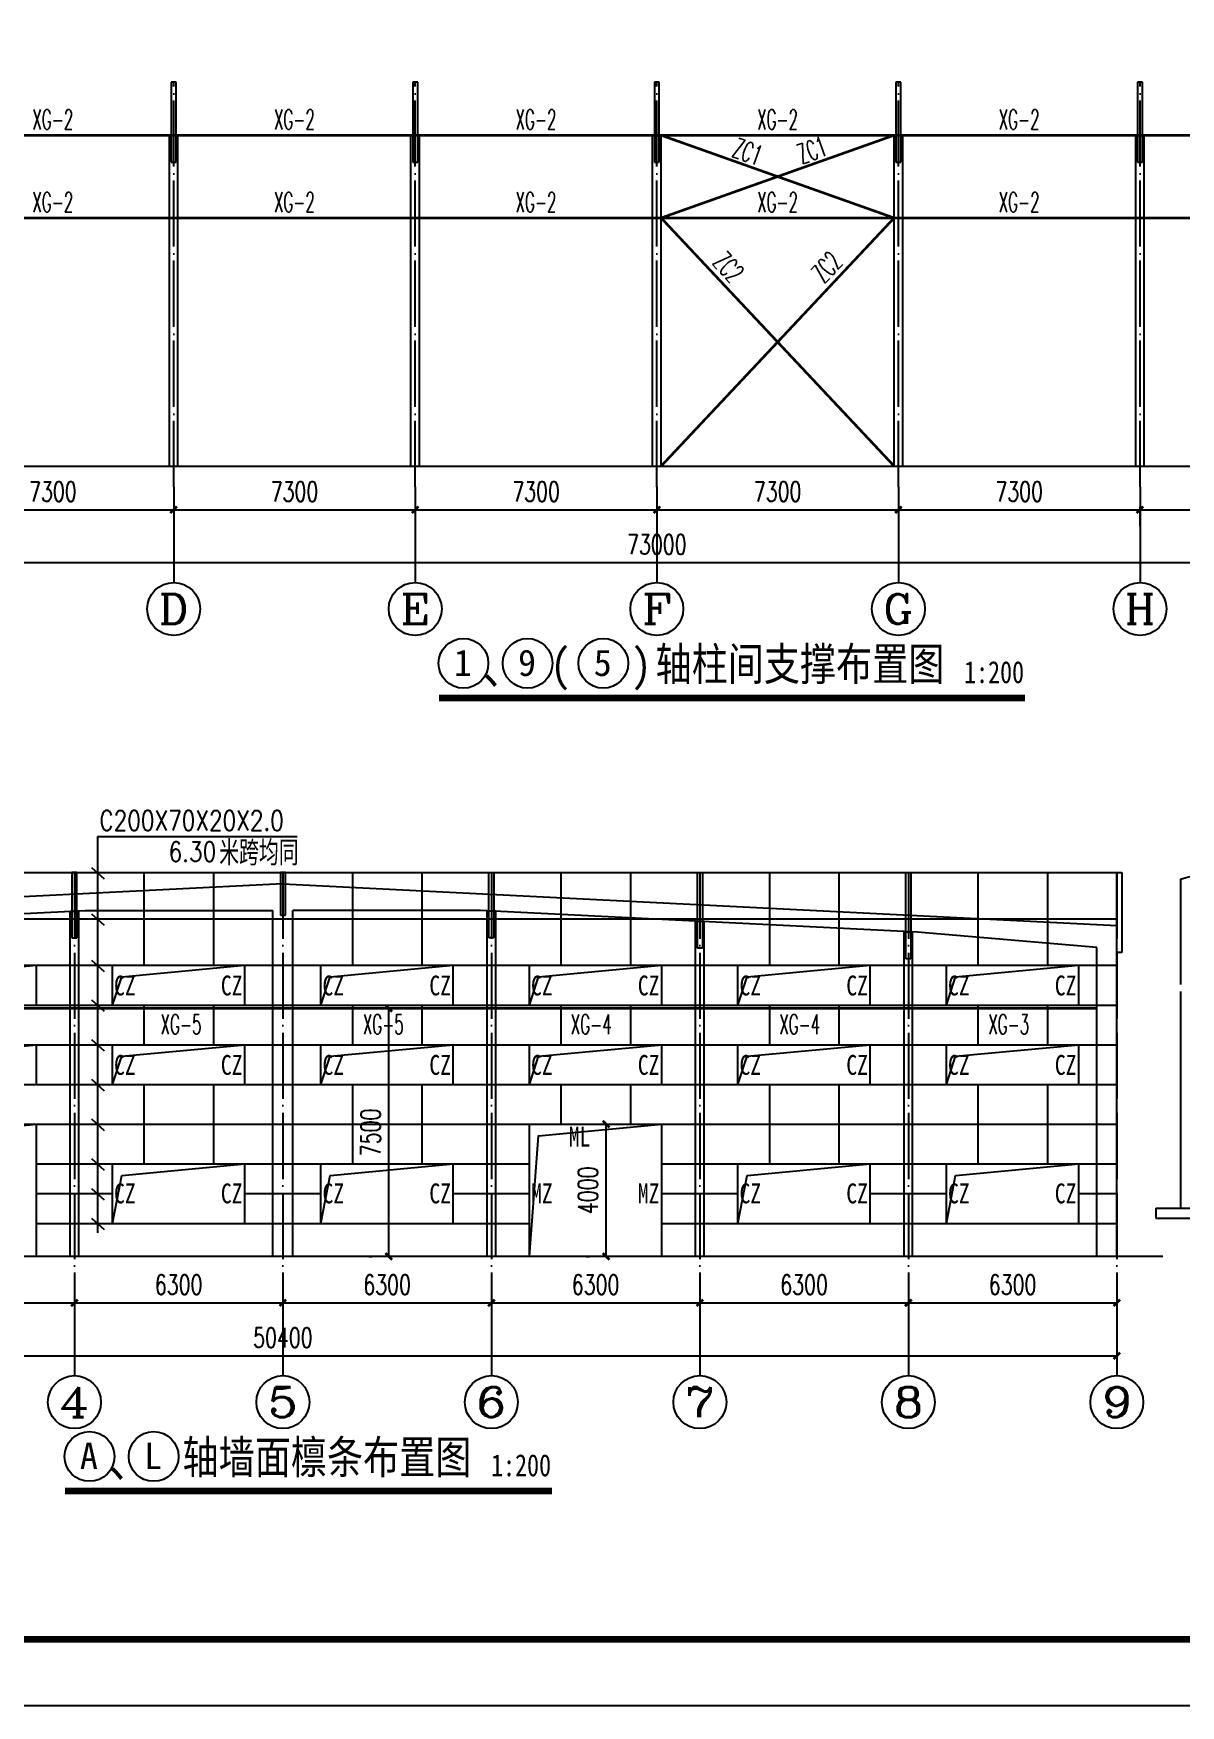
# Model space of a CAD drawing. Extents: x 37237700 to 37865026, y 138877 to 347670.
# Drawn here: x 37682821 to 37717483, y 138877 to 189414 of the extents above; entities that cross this region are included whole.
import ezdxf
from ezdxf.enums import TextEntityAlignment as Align

# ---------------------------------------------------------------- set-up
doc = ezdxf.new("R2010")
doc.units = 0
doc.header["$LTSCALE"] = 1000
doc.header["$MEASUREMENT"] = 0
doc.linetypes.add('ACAD_ISO04W100', pattern=[30.5, 24, -3, 0.5, -3])
doc.linetypes.add('DOTE', pattern=[2.42, 2, -0.2, 0.02, -0.2])
doc.layers.get('0').update_dxf_attribs({"linetype": 'CONTINUOUS'})
doc.layers.get('DEFPOINTS').update_dxf_attribs({"linetype": 'CONTINUOUS'})
for name, color, linetype in [('14', 2, 'CONTINUOUS'), ('AXIS', 3, 'CONTINUOUS'), ('AXIS_TEXT', 7, 'CONTINUOUS'), ('DOTE', 1, 'ACAD_ISO04W100'), ('PUB_DIM', 3, 'CONTINUOUS'), ('PUB_TEXT', 7, 'CONTINUOUS'), ('PUB_TITLE', 4, 'CONTINUOUS'), ('柱子', 3, 'CONTINUOUS')]:
    doc.layers.add(name, color=color, linetype=linetype)
doc.layers.add('PUB_WINDW', color=7, linetype='CONTINUOUS', plot=False)
doc.styles.add('-宋体', font='', dxfattribs={"width": 0.8})
doc.styles.add('_HZTXT', font='txt.shx', dxfattribs={"width": 0.8, "bigfont": 'hztxt.shx'})
doc.styles.add('_SIMPLEX', font='SIMPLEX', dxfattribs={"width": 0.8})
doc.styles.add('_TCH_AXIS', font='COMPLEX', dxfattribs={"bigfont": 'GBCBIG'})
doc.styles.add('_TCH_DIM_T3', font='SIMPLEX', dxfattribs={"width": 0.705882, "bigfont": 'GBCBIG'})
doc.styles.add('_TXT', font='SIMPLEX.shx', dxfattribs={"width": 0.6})
doc.styles.add('DIM_FONT', font='SIMPLEX.shx', dxfattribs={"width": 0.8})
doc.styles.get('-宋体').set_extended_font_data('SimSun')
doc.dimstyles.new('_TCH_ARCH&&200', dxfattribs={"dimtxt": 595, "dimasz": 200, "dimexe": 500, "dimexo": 600, "dimgap": 252.5, "dimtad": 1, "dimdec": 0, "dimzin": 0, "dimdsep": 46, "dimtxsty": '_TCH_DIM_T3', "dimblk": 'ARCHTICK', "dimcen": 0.09, "dimclrt": 7, "dimazin": 2, "dimtfac": 1, "dimtdec": 0, "dimtix": 1, "dimtmove": 2, "dimatfit": 3, "dimfxl": 1, "dimtolj": 1, "dimtzin": 0, "dimarcsym": 0})

# ---------------------------------------------------------------- blocks, each defined once
blk = doc.blocks.new('_ARROW')
blk.add_solid([(0, 0), (-1, 0.1), (-1, -0.1)])
blk = doc.blocks.new('A$C59B03F19')
for p, q in [((6200, 17631), (6200, 13118)), ((20725, 17631), (20725, 13118)), ((1000, 17373), (1000, 13118)), ((15525, 17373), (15525, 13118)), ((3520, 16150), (3520, 4106)), ((3680, 16111), (3680, 4106)), ((18045, 16150), (18045, 2865)), ((18205, 16111), (18205, 2829)), ((15069, 14578), (15069, 11378)), ((15309, 14578), (15069, 14578)), ((15309, 14578), (15309, 11378)), ((20941, 14578), (20941, 11378)), ((20941, 14578), (21181, 14578)), ((21181, 14578), (21181, 11378)), ((15069, 14058), (12222, 14058)), ((21181, 14058), (24027, 14058)), ((1000, 12838), (1000, 4106)), ((6200, 12838), (6200, 4106)), ((17228, 13118), (15309, 13118)), ((15311, 12838), (18045, 12838)), ((15525, 12838), (15525, 4106)), ((17228, 12838), (17228, 13118)), ((20938, 12838), (18205, 12838)), ((18205, 12838), (20725, 12838)), ((19021, 13118), (20941, 13118)), ((19021, 12838), (19021, 13118)), ((20725, 12838), (20725, 4349)), ((16271, 12678), (14823, 10143)), ((15525, 12678), (18045, 12678)), ((18205, 12678), (20725, 12678)), ((15069, 11898), (12236, 11898)), ((21181, 11898), (24014, 11898)), ((16467, 11288), (11999, 7735)), ((15309, 11378), (15069, 11378)), ((16467, 11288), (17401, 10109)), ((20941, 11378), (21181, 11378)), ((4313, 6676), (8963, 10360)), ((4387, 6581), (9072, 10293)), ((17331, 10198), (12652, 6492)), ((17398, 10113), (12761, 6425)), ((14823, 10143), (15913, 8766)), ((16152, 9661), (16152, 10461)), ((15752, 10061), (16552, 10061)), ((15913, 8766), (18045, 9707)), ((5244, 5500), (9726, 9050)), ((5811, 8019), (3680, 7078)), ((6902, 6642), (5811, 8019)), ((3680, 7078), (3680, 4106)), ((5569, 7114), (5569, 6314)), ((5244, 5500), (4313, 6676)), ((5969, 6714), (5169, 6714)), ((5454, 4106), (6902, 6642)), ((0, 4106), (7200, 4106)), ((0, 4106), (0, 3706)), ((5454, 4106), (3680, 4106)), ((7200, 4106), (7200, 3706)), ((0, 3706), (7200, 3706))]:
    blk.add_line(p, q)
for centre in [(16152, 10061), (5569, 6714)]:
    blk.add_circle(centre, 220)
for points, knots in [([(1000, 17373), (1599, 17573), (2495, 17671), (2994, 16007), (4866, 15978), (5204, 17523), (5805, 17680), (6200, 17631)], [45.903593, 45.903593, 45.903593, 45.903593, 126.979086, 183.870326, 265.497092, 318.811124, 381.065295, 381.065295, 381.065295, 381.065295]), ([(15525, 17373), (16124, 17573), (17019, 17671), (17519, 16007), (19391, 15978), (19729, 17523), (20330, 17680), (20725, 17631)], [45.903593, 45.903593, 45.903593, 45.903593, 126.979086, 183.870326, 265.497092, 318.811124, 381.065295, 381.065295, 381.065295, 381.065295]), ([(9726, 9050), (9639, 9112), (9505, 9290), (9580, 9920), (9238, 10200), (8963, 10360)], [50.960039, 50.960039, 50.960039, 50.960039, 69.275375, 91.048274, 134.093697, 134.093697, 134.093697, 134.093697]), ([(11999, 7735), (12086, 7673), (12220, 7495), (12144, 6865), (12486, 6585), (12761, 6425)], [50.960039, 50.960039, 50.960039, 50.960039, 69.275375, 91.048274, 134.093697, 134.093697, 134.093697, 134.093697]), ([(15494, 4096), (16093, 4297), (16989, 4395), (17488, 2730), (19360, 2701), (19694, 4226), (20273, 4396), (20725, 4349)], [45.903593, 45.903593, 45.903593, 45.903593, 126.979086, 183.870326, 265.497092, 318.811124, 378.540611, 378.540611, 378.540611, 378.540611])]:
    blk.add_open_spline(points, degree=3, knots=knots)
at = {"layer": 'PUB_TEXT'}
for p, q in [((7552, 9089), (7942, 11673)), ((10930, 11673), (7942, 11673)), ((17657, 11476), (21480, 8499)), ((21480, 8499), (22740, 8499)), ((14224, 7588), (13835, 5004)), ((5023, 5069), (4246, 1445)), ((13835, 5004), (10847, 5004)), ((4246, 1445), (2986, 1445))]:
    blk.add_line(p, q, dxfattribs=at)
at = {"layer": 'PUB_WINDW'}
for p, q in [((7949, 167), (14958, 167)), ((7949, 0), (15003, 0))]:
    blk.add_line(p, q, dxfattribs=at)
at = {"layer": 'PUB_TEXT', "xscale": 599.9999999999999, "yscale": 599.9999999999999, "zscale": 599.9999999999999}
for p, rotation in [((17657, 11476), 142.0898516232946), ((7552, 9089), 261.4229270669704), ((14224, 7588), 81.4229270669703), ((5023, 5069), 77.89170989418565)]:
    blk.add_blockref('_ARROW', p, dxfattribs=dict(at, rotation=rotation))
at = {"layer": 'PUB_TEXT'}
for s, height, style, width, p in [('L75*6', 672, '_TXT', 0.75, (8165, 11925)), ('-8', 672, '_TXT', 0.75, (21794, 8825)), ('L75*6', 672, '_TXT', 0.75, (11460, 5288)), ('-8', 672, '_TXT', 0.75, (3231, 1752)), ('柱间支撑', 1056, '_HZTXT', 0.8, (8109, 446)), ('ZC--1', 1056, '_TXT', 0.64, (11565, 446))]:
    blk.add_text(s, height=height, dxfattribs=dict(at, style=style, width=width)).set_placement(p)
blk = doc.blocks.new('_ArchTick')
at = {"color": 0, "linetype": 'ByBlock', "const_width": 0.4}
blk.add_lwpolyline([(-0.5, -0.5), (0.5, 0.5)], dxfattribs=at)
blk = doc.blocks.new('*D1859')
at = {"layer": 'DEFPOINTS', "color": 0}
for p in [(37693558, 159950), (37693558, 159950), (37693558, 152450)]:
    blk.add_point(p, dxfattribs=at)
at = {"layer": 'PUB_DIM', "color": 0, "lineweight": -2}
for p, q in [((37692958, 159950), (37693058, 159950)), ((37693558, 152450), (37693558, 159950)), ((37692958, 152450), (37693058, 152450))]:
    blk.add_line(p, q, dxfattribs=at)
at = {"layer": 'PUB_DIM', "color": 0, "lineweight": -2, "xscale": 200, "yscale": 200, "zscale": 200}
for p, rotation in [((37693558, 159950), 90), ((37693558, 152450), 270)]:
    blk.add_blockref('_ArchTick', p, dxfattribs=dict(at, rotation=rotation))
at = {"layer": 'PUB_DIM', "color": 7, "insert": (37693008, 156200), "char_height": 595, "attachment_point": 5, "rotation": 90, "style": '_TCH_DIM_T3'}
blk.add_mtext('\\A1;7500', dxfattribs=at)
blk = doc.blocks.new('*D1860')
at = {"layer": 'DEFPOINTS', "color": 0}
for p in [(37700125, 156450), (37700125, 156450), (37700125, 152450)]:
    blk.add_point(p, dxfattribs=at)
at = {"layer": 'PUB_DIM', "color": 0, "lineweight": -2}
for p, q in [((37699525, 156450), (37699625, 156450)), ((37700125, 152450), (37700125, 156450)), ((37699525, 152450), (37699625, 152450))]:
    blk.add_line(p, q, dxfattribs=at)
at = {"layer": 'PUB_DIM', "color": 0, "lineweight": -2, "xscale": 200, "yscale": 200, "zscale": 200}
for p, rotation in [((37700125, 156450), 90), ((37700125, 152450), 270)]:
    blk.add_blockref('_ArchTick', p, dxfattribs=dict(at, rotation=rotation))
at = {"layer": 'PUB_DIM', "color": 7, "insert": (37699575, 154450), "char_height": 595, "attachment_point": 5, "rotation": 90, "style": '_TCH_DIM_T3'}
blk.add_mtext('\\A1;4000', dxfattribs=at)
blk = doc.blocks.new('*D1874')
at = {"layer": 'AXIS', "color": 0, "lineweight": -2}
for p, q in [((37677758, 151363), (37677758, 150548)), ((37684058, 151363), (37684058, 150548)), ((37677758, 151048), (37684058, 151048))]:
    blk.add_line(p, q, dxfattribs=at)
at = {"layer": 'DEFPOINTS', "color": 0}
for p in [(37677758, 151963), (37684058, 151963), (37684058, 151048)]:
    blk.add_point(p, dxfattribs=at)
at = {"layer": 'AXIS', "color": 0, "lineweight": -2, "xscale": 200, "yscale": 200, "zscale": 200, "rotation": 180}
blk.add_blockref('_ArchTick', (37677758, 151048), dxfattribs=at)
at = {"layer": 'AXIS', "color": 0, "lineweight": -2, "xscale": 200, "yscale": 200, "zscale": 200}
blk.add_blockref('_ArchTick', (37684058, 151048), dxfattribs=at)
at = {"layer": 'AXIS', "color": 7, "insert": (37680908, 151598), "char_height": 595, "attachment_point": 5, "style": '_TCH_DIM_T3'}
blk.add_mtext('\\A1;6300', dxfattribs=at)
blk = doc.blocks.new('*D1875')
at = {"layer": 'AXIS', "color": 0, "lineweight": -2}
for p, q in [((37684058, 151363), (37684058, 150548)), ((37690358, 151363), (37690358, 150548)), ((37684058, 151048), (37690358, 151048))]:
    blk.add_line(p, q, dxfattribs=at)
at = {"layer": 'DEFPOINTS', "color": 0}
for p in [(37684058, 151963), (37690358, 151963), (37690358, 151048)]:
    blk.add_point(p, dxfattribs=at)
at = {"layer": 'AXIS', "color": 0, "lineweight": -2, "xscale": 200, "yscale": 200, "zscale": 200, "rotation": 180}
blk.add_blockref('_ArchTick', (37684058, 151048), dxfattribs=at)
at = {"layer": 'AXIS', "color": 0, "lineweight": -2, "xscale": 200, "yscale": 200, "zscale": 200}
blk.add_blockref('_ArchTick', (37690358, 151048), dxfattribs=at)
at = {"layer": 'AXIS', "color": 7, "insert": (37687208, 151598), "char_height": 595, "attachment_point": 5, "style": '_TCH_DIM_T3'}
blk.add_mtext('\\A1;6300', dxfattribs=at)
blk = doc.blocks.new('*D1876')
at = {"layer": 'AXIS', "color": 0, "lineweight": -2}
for p, q in [((37690358, 151363), (37690358, 150548)), ((37696658, 151363), (37696658, 150548)), ((37690358, 151048), (37696658, 151048))]:
    blk.add_line(p, q, dxfattribs=at)
at = {"layer": 'DEFPOINTS', "color": 0}
for p in [(37690358, 151963), (37696658, 151963), (37696658, 151048)]:
    blk.add_point(p, dxfattribs=at)
at = {"layer": 'AXIS', "color": 0, "lineweight": -2, "xscale": 200, "yscale": 200, "zscale": 200, "rotation": 180}
blk.add_blockref('_ArchTick', (37690358, 151048), dxfattribs=at)
at = {"layer": 'AXIS', "color": 0, "lineweight": -2, "xscale": 200, "yscale": 200, "zscale": 200}
blk.add_blockref('_ArchTick', (37696658, 151048), dxfattribs=at)
at = {"layer": 'AXIS', "color": 7, "insert": (37693508, 151598), "char_height": 595, "attachment_point": 5, "style": '_TCH_DIM_T3'}
blk.add_mtext('\\A1;6300', dxfattribs=at)
blk = doc.blocks.new('*D1877')
at = {"layer": 'AXIS', "color": 0, "lineweight": -2}
for p, q in [((37696658, 151363), (37696658, 150548)), ((37702958, 151363), (37702958, 150548)), ((37696658, 151048), (37702958, 151048))]:
    blk.add_line(p, q, dxfattribs=at)
at = {"layer": 'DEFPOINTS', "color": 0}
for p in [(37696658, 151963), (37702958, 151963), (37702958, 151048)]:
    blk.add_point(p, dxfattribs=at)
at = {"layer": 'AXIS', "color": 0, "lineweight": -2, "xscale": 200, "yscale": 200, "zscale": 200, "rotation": 180}
blk.add_blockref('_ArchTick', (37696658, 151048), dxfattribs=at)
at = {"layer": 'AXIS', "color": 0, "lineweight": -2, "xscale": 200, "yscale": 200, "zscale": 200}
blk.add_blockref('_ArchTick', (37702958, 151048), dxfattribs=at)
at = {"layer": 'AXIS', "color": 7, "insert": (37699808, 151598), "char_height": 595, "attachment_point": 5, "style": '_TCH_DIM_T3'}
blk.add_mtext('\\A1;6300', dxfattribs=at)
blk = doc.blocks.new('*D1878')
at = {"layer": 'AXIS', "color": 0, "lineweight": -2}
for p, q in [((37702958, 151363), (37702958, 150548)), ((37709258, 151363), (37709258, 150548)), ((37702958, 151048), (37709258, 151048))]:
    blk.add_line(p, q, dxfattribs=at)
at = {"layer": 'DEFPOINTS', "color": 0}
for p in [(37702958, 151963), (37709258, 151963), (37709258, 151048)]:
    blk.add_point(p, dxfattribs=at)
at = {"layer": 'AXIS', "color": 0, "lineweight": -2, "xscale": 200, "yscale": 200, "zscale": 200, "rotation": 180}
blk.add_blockref('_ArchTick', (37702958, 151048), dxfattribs=at)
at = {"layer": 'AXIS', "color": 0, "lineweight": -2, "xscale": 200, "yscale": 200, "zscale": 200}
blk.add_blockref('_ArchTick', (37709258, 151048), dxfattribs=at)
at = {"layer": 'AXIS', "color": 7, "insert": (37706108, 151598), "char_height": 595, "attachment_point": 5, "style": '_TCH_DIM_T3'}
blk.add_mtext('\\A1;6300', dxfattribs=at)
blk = doc.blocks.new('*D1879')
at = {"layer": 'AXIS', "color": 0, "lineweight": -2}
for p, q in [((37709258, 151363), (37709258, 150548)), ((37715558, 151363), (37715558, 150548)), ((37709258, 151048), (37715558, 151048))]:
    blk.add_line(p, q, dxfattribs=at)
at = {"layer": 'DEFPOINTS', "color": 0}
for p in [(37709258, 151963), (37715558, 151963), (37715558, 151048)]:
    blk.add_point(p, dxfattribs=at)
at = {"layer": 'AXIS', "color": 0, "lineweight": -2, "xscale": 200, "yscale": 200, "zscale": 200, "rotation": 180}
blk.add_blockref('_ArchTick', (37709258, 151048), dxfattribs=at)
at = {"layer": 'AXIS', "color": 0, "lineweight": -2, "xscale": 200, "yscale": 200, "zscale": 200}
blk.add_blockref('_ArchTick', (37715558, 151048), dxfattribs=at)
at = {"layer": 'AXIS', "color": 7, "insert": (37712408, 151598), "char_height": 595, "attachment_point": 5, "style": '_TCH_DIM_T3'}
blk.add_mtext('\\A1;6300', dxfattribs=at)
blk = doc.blocks.new('*D1880')
at = {"layer": 'AXIS', "color": 0, "lineweight": -2}
for p, q in [((37665158, 151763), (37665158, 148948)), ((37715558, 151763), (37715558, 148948)), ((37665158, 149448), (37715558, 149448))]:
    blk.add_line(p, q, dxfattribs=at)
at = {"layer": 'DEFPOINTS', "color": 0}
for p in [(37665158, 152363), (37715558, 152363), (37715558, 149448)]:
    blk.add_point(p, dxfattribs=at)
at = {"layer": 'AXIS', "color": 0, "lineweight": -2, "xscale": 200, "yscale": 200, "zscale": 200, "rotation": 180}
blk.add_blockref('_ArchTick', (37665158, 149448), dxfattribs=at)
at = {"layer": 'AXIS', "color": 0, "lineweight": -2, "xscale": 200, "yscale": 200, "zscale": 200}
blk.add_blockref('_ArchTick', (37715558, 149448), dxfattribs=at)
at = {"layer": 'AXIS', "color": 7, "insert": (37690358, 149998), "char_height": 595, "attachment_point": 5, "style": '_TCH_DIM_T3'}
blk.add_mtext('\\A1;50400', dxfattribs=at)
blk = doc.blocks.new('*D1897')
at = {"layer": 'AXIS', "color": 0, "lineweight": -2}
for p, q in [((37679758, 175110), (37679758, 174519)), ((37679758, 175019), (37687058, 175019)), ((37687058, 175110), (37687058, 174519))]:
    blk.add_line(p, q, dxfattribs=at)
at = {"layer": 'DEFPOINTS', "color": 0}
for p in [(37679758, 175710), (37687058, 175710), (37687058, 175019)]:
    blk.add_point(p, dxfattribs=at)
at = {"layer": 'AXIS', "color": 0, "lineweight": -2, "xscale": 200, "yscale": 200, "zscale": 200, "rotation": 180}
blk.add_blockref('_ArchTick', (37679758, 175019), dxfattribs=at)
at = {"layer": 'AXIS', "color": 0, "lineweight": -2, "xscale": 200, "yscale": 200, "zscale": 200}
blk.add_blockref('_ArchTick', (37687058, 175019), dxfattribs=at)
at = {"layer": 'AXIS', "color": 7, "insert": (37683408, 175569), "char_height": 595, "attachment_point": 5, "style": '_TCH_DIM_T3'}
blk.add_mtext('\\A1;7300', dxfattribs=at)
blk = doc.blocks.new('*D1898')
at = {"layer": 'AXIS', "color": 0, "lineweight": -2}
for p, q in [((37687058, 175110), (37687058, 174519)), ((37687058, 175019), (37694358, 175019)), ((37694358, 175110), (37694358, 174519))]:
    blk.add_line(p, q, dxfattribs=at)
at = {"layer": 'DEFPOINTS', "color": 0}
for p in [(37687058, 175710), (37694358, 175710), (37694358, 175019)]:
    blk.add_point(p, dxfattribs=at)
at = {"layer": 'AXIS', "color": 0, "lineweight": -2, "xscale": 200, "yscale": 200, "zscale": 200, "rotation": 180}
blk.add_blockref('_ArchTick', (37687058, 175019), dxfattribs=at)
at = {"layer": 'AXIS', "color": 0, "lineweight": -2, "xscale": 200, "yscale": 200, "zscale": 200}
blk.add_blockref('_ArchTick', (37694358, 175019), dxfattribs=at)
at = {"layer": 'AXIS', "color": 7, "insert": (37690708, 175569), "char_height": 595, "attachment_point": 5, "style": '_TCH_DIM_T3'}
blk.add_mtext('\\A1;7300', dxfattribs=at)
blk = doc.blocks.new('*D1899')
at = {"layer": 'AXIS', "color": 0, "lineweight": -2}
for p, q in [((37694358, 175110), (37694358, 174519)), ((37694358, 175019), (37701658, 175019)), ((37701658, 175110), (37701658, 174519))]:
    blk.add_line(p, q, dxfattribs=at)
at = {"layer": 'DEFPOINTS', "color": 0}
for p in [(37694358, 175710), (37701658, 175710), (37701658, 175019)]:
    blk.add_point(p, dxfattribs=at)
at = {"layer": 'AXIS', "color": 0, "lineweight": -2, "xscale": 200, "yscale": 200, "zscale": 200, "rotation": 180}
blk.add_blockref('_ArchTick', (37694358, 175019), dxfattribs=at)
at = {"layer": 'AXIS', "color": 0, "lineweight": -2, "xscale": 200, "yscale": 200, "zscale": 200}
blk.add_blockref('_ArchTick', (37701658, 175019), dxfattribs=at)
at = {"layer": 'AXIS', "color": 7, "insert": (37698008, 175569), "char_height": 595, "attachment_point": 5, "style": '_TCH_DIM_T3'}
blk.add_mtext('\\A1;7300', dxfattribs=at)
blk = doc.blocks.new('*D1900')
at = {"layer": 'AXIS', "color": 0, "lineweight": -2}
for p, q in [((37701658, 175110), (37701658, 174519)), ((37701658, 175019), (37708958, 175019)), ((37708958, 175110), (37708958, 174519))]:
    blk.add_line(p, q, dxfattribs=at)
at = {"layer": 'DEFPOINTS', "color": 0}
for p in [(37701658, 175710), (37708958, 175710), (37708958, 175019)]:
    blk.add_point(p, dxfattribs=at)
at = {"layer": 'AXIS', "color": 0, "lineweight": -2, "xscale": 200, "yscale": 200, "zscale": 200, "rotation": 180}
blk.add_blockref('_ArchTick', (37701658, 175019), dxfattribs=at)
at = {"layer": 'AXIS', "color": 0, "lineweight": -2, "xscale": 200, "yscale": 200, "zscale": 200}
blk.add_blockref('_ArchTick', (37708958, 175019), dxfattribs=at)
at = {"layer": 'AXIS', "color": 7, "insert": (37705308, 175569), "char_height": 595, "attachment_point": 5, "style": '_TCH_DIM_T3'}
blk.add_mtext('\\A1;7300', dxfattribs=at)
blk = doc.blocks.new('*D1901')
at = {"layer": 'AXIS', "color": 0, "lineweight": -2}
for p, q in [((37708958, 175110), (37708958, 174519)), ((37708958, 175019), (37716258, 175019)), ((37716258, 175110), (37716258, 174519))]:
    blk.add_line(p, q, dxfattribs=at)
at = {"layer": 'DEFPOINTS', "color": 0}
for p in [(37708958, 175710), (37716258, 175710), (37716258, 175019)]:
    blk.add_point(p, dxfattribs=at)
at = {"layer": 'AXIS', "color": 0, "lineweight": -2, "xscale": 200, "yscale": 200, "zscale": 200, "rotation": 180}
blk.add_blockref('_ArchTick', (37708958, 175019), dxfattribs=at)
at = {"layer": 'AXIS', "color": 0, "lineweight": -2, "xscale": 200, "yscale": 200, "zscale": 200}
blk.add_blockref('_ArchTick', (37716258, 175019), dxfattribs=at)
at = {"layer": 'AXIS', "color": 7, "insert": (37712608, 175569), "char_height": 595, "attachment_point": 5, "style": '_TCH_DIM_T3'}
blk.add_mtext('\\A1;7300', dxfattribs=at)
blk = doc.blocks.new('*D1902')
at = {"layer": 'AXIS', "color": 0, "lineweight": -2}
for p, q in [((37716258, 175110), (37716258, 174519)), ((37716258, 175019), (37723558, 175019)), ((37723558, 175110), (37723558, 174519))]:
    blk.add_line(p, q, dxfattribs=at)
at = {"layer": 'DEFPOINTS', "color": 0}
for p in [(37716258, 175710), (37723558, 175710), (37723558, 175019)]:
    blk.add_point(p, dxfattribs=at)
at = {"layer": 'AXIS', "color": 0, "lineweight": -2, "xscale": 200, "yscale": 200, "zscale": 200, "rotation": 180}
blk.add_blockref('_ArchTick', (37716258, 175019), dxfattribs=at)
at = {"layer": 'AXIS', "color": 0, "lineweight": -2, "xscale": 200, "yscale": 200, "zscale": 200}
blk.add_blockref('_ArchTick', (37723558, 175019), dxfattribs=at)
at = {"layer": 'AXIS', "color": 7, "insert": (37719908, 175569), "char_height": 595, "attachment_point": 5, "style": '_TCH_DIM_T3'}
blk.add_mtext('\\A1;7300', dxfattribs=at)
blk = doc.blocks.new('*D1905')
at = {"layer": 'AXIS', "color": 0, "lineweight": -2}
for p, q in [((37665158, 175110), (37665158, 172919)), ((37738158, 175110), (37738158, 172919)), ((37665158, 173419), (37738158, 173419))]:
    blk.add_line(p, q, dxfattribs=at)
at = {"layer": 'DEFPOINTS', "color": 0}
for p in [(37665158, 175710), (37738158, 175710), (37738158, 173419)]:
    blk.add_point(p, dxfattribs=at)
at = {"layer": 'AXIS', "color": 0, "lineweight": -2, "xscale": 200, "yscale": 200, "zscale": 200, "rotation": 180}
blk.add_blockref('_ArchTick', (37665158, 173419), dxfattribs=at)
at = {"layer": 'AXIS', "color": 0, "lineweight": -2, "xscale": 200, "yscale": 200, "zscale": 200}
blk.add_blockref('_ArchTick', (37738158, 173419), dxfattribs=at)
at = {"layer": 'AXIS', "color": 7, "insert": (37701658, 173969), "char_height": 595, "attachment_point": 5, "style": '_TCH_DIM_T3'}
blk.add_mtext('\\A1;73000', dxfattribs=at)

msp = doc.modelspace()

# ---------------------------------------------------------------- linework, layer by layer
for p, q in [((37686983.5, 187937.1), (37686983.5, 185528.2)), ((37687133.5, 187937.1), (37686983.5, 187937.1)), ((37686983.5, 187937.1), (37686983.5, 185528.2)), ((37687133.5, 187937.1), (37686983.5, 187937.1)), ((37687133.5, 185528.2), (37687133.5, 187937.1)), ((37687133.5, 185528.2), (37687133.5, 187937.1)), ((37694283.5, 187937.1), (37694283.5, 185528.2)), ((37694433.5, 187937.1), (37694283.5, 187937.1)), ((37694283.5, 187937.1), (37694283.5, 185528.2)), ((37694433.5, 187937.1), (37694283.5, 187937.1)), ((37694433.5, 185528.2), (37694433.5, 187937.1)), ((37694433.5, 185528.2), (37694433.5, 187937.1)), ((37701583.5, 187937.1), (37701583.5, 185528.2)), ((37701733.5, 187937.1), (37701583.5, 187937.1)), ((37701583.5, 187937.1), (37701583.5, 185528.2)), ((37701733.5, 187937.1), (37701583.5, 187937.1)), ((37701733.5, 185528.2), (37701733.5, 187937.1)), ((37701733.5, 185528.2), (37701733.5, 187937.1)), ((37708883.5, 187937.1), (37708883.5, 185528.2)), ((37709033.5, 187937.1), (37708883.5, 187937.1)), ((37708883.5, 187937.1), (37708883.5, 185528.2)), ((37709033.5, 187937.1), (37708883.5, 187937.1)), ((37709033.5, 185528.2), (37709033.5, 187937.1)), ((37709033.5, 185528.2), (37709033.5, 187937.1)), ((37716183.5, 187937.1), (37716183.5, 185528.2)), ((37716333.5, 187937.1), (37716183.5, 187937.1)), ((37716183.5, 187937.1), (37716183.5, 185528.2)), ((37716333.5, 187937.1), (37716183.5, 187937.1)), ((37716333.5, 185528.2), (37716333.5, 187937.1)), ((37716333.5, 185528.2), (37716333.5, 187937.1)), ((37686928.5, 176337.1), (37686928.5, 186337.1)), ((37686928.5, 186337.1), (37687188.5, 186337.1)), ((37687188.5, 176337.1), (37687188.5, 186337.1)), ((37694228.5, 176337.1), (37694228.5, 186337.1)), ((37694228.5, 186337.1), (37694488.5, 186337.1)), ((37694488.5, 176337.1), (37694488.5, 186337.1)), ((37701528.5, 176337.1), (37701528.5, 186337.1)), ((37701528.5, 186337.1), (37701788.5, 186337.1)), ((37701788.5, 176337.1), (37701788.5, 186337.1)), ((37708828.5, 176337.1), (37708828.5, 186337.1)), ((37708828.5, 186337.1), (37709088.5, 186337.1)), ((37709088.5, 176337.1), (37709088.5, 186337.1)), ((37716128.5, 176337.1), (37716128.5, 186337.1)), ((37716128.5, 186337.1), (37716388.5, 186337.1)), ((37716388.5, 176337.1), (37716388.5, 186337.1)), ((37686983.5, 185528.2), (37687133.5, 185528.2)), ((37686983.5, 185528.2), (37687133.5, 185528.2)), ((37694283.5, 185528.2), (37694433.5, 185528.2)), ((37694283.5, 185528.2), (37694433.5, 185528.2)), ((37701583.5, 185528.2), (37701733.5, 185528.2)), ((37701583.5, 185528.2), (37701733.5, 185528.2)), ((37708883.5, 185528.2), (37709033.5, 185528.2)), ((37708883.5, 185528.2), (37709033.5, 185528.2)), ((37716183.5, 185528.2), (37716333.5, 185528.2)), ((37716183.5, 185528.2), (37716333.5, 185528.2)), ((37662943, 176337.1), (37739657.9, 176337.1)), ((37684751.4, 165139.8), (37690793, 165139.8)), ((37684751.4, 165139.8), (37684751.4, 153168.1)), ((37665158.5, 164049.9), (37715558.5, 164049.9)), ((37683983.5, 164049.9), (37683983.5, 162078.2)), ((37684133.5, 164049.9), (37683983.5, 164049.9)), ((37683983.5, 164049.9), (37683983.5, 162078.2)), ((37684133.5, 164049.9), (37683983.5, 164049.9)), ((37684133.5, 162078.2), (37684133.5, 164049.9)), ((37684133.5, 162078.2), (37684133.5, 164049.9)), ((37684577.4, 164208.7), (37684958.7, 163860.6)), ((37686158.5, 164049.9), (37686158.5, 161249.9)), ((37688258.5, 164049.9), (37688258.5, 161249.9)), ((37690283.5, 164049.9), (37690283.5, 162763.1)), ((37690433.5, 164049.9), (37690283.5, 164049.9)), ((37690283.5, 164049.9), (37690283.5, 162763.1)), ((37690433.5, 164049.9), (37690283.5, 164049.9)), ((37690433.5, 162763.1), (37690433.5, 164049.9)), ((37690433.5, 162763.1), (37690433.5, 164049.9)), ((37692458.5, 164049.9), (37692458.5, 161249.9)), ((37694558.5, 164049.9), (37694558.5, 161249.9)), ((37696583.5, 162078.2), (37696583.5, 164049.9)), ((37696583.5, 164049.9), (37696733.5, 164049.9)), ((37696583.5, 162078.2), (37696583.5, 164049.9)), ((37696583.5, 164049.9), (37696733.5, 164049.9)), ((37696733.5, 164049.9), (37696733.5, 162078.2)), ((37696733.5, 164049.9), (37696733.5, 162078.2)), ((37698758.5, 164049.9), (37698758.5, 161249.9)), ((37700858.5, 164049.9), (37700858.5, 161249.9)), ((37702883.5, 161768.4), (37702883.5, 164049.9)), ((37702883.5, 164049.9), (37703033.5, 164049.9)), ((37702883.5, 161768.4), (37702883.5, 164049.9)), ((37702883.5, 164049.9), (37703033.5, 164049.9)), ((37703033.5, 164049.9), (37703033.5, 161768.4)), ((37703033.5, 164049.9), (37703033.5, 161768.4)), ((37705058.5, 164049.9), (37705058.5, 161249.9)), ((37707158.5, 164049.9), (37707158.5, 161249.9)), ((37709183.5, 161445.2), (37709183.5, 164049.9)), ((37709183.5, 164049.9), (37709333.5, 164049.9)), ((37709183.5, 161445.2), (37709183.5, 164049.9)), ((37709183.5, 164049.9), (37709333.5, 164049.9)), ((37709333.5, 164049.9), (37709333.5, 161445.2)), ((37709333.5, 164049.9), (37709333.5, 161445.2)), ((37711358.5, 164049.9), (37711358.5, 161249.9)), ((37713458.5, 164049.9), (37713458.5, 161249.9)), ((37715558.5, 164049.9), (37715708.5, 164049.9)), ((37715558.5, 161640.9), (37715558.5, 164049.9)), ((37715558.5, 164049.9), (37715708.5, 164049.9)), ((37715708.5, 164049.9), (37715708.5, 161640.9)), ((37683928.5, 152449.9), (37683928.5, 162887.1)), ((37683928.5, 162887.1), (37684188.5, 162887.1)), ((37684188.5, 152449.9), (37684188.5, 162887.1)), ((37684577.4, 162808.7), (37684958.7, 162460.6)), ((37690283.5, 162763.1), (37690433.5, 162763.1)), ((37690283.5, 162763.1), (37690433.5, 162763.1)), ((37696528.5, 152449.9), (37696528.5, 162887.1)), ((37696788.5, 162887.1), (37696528.5, 162887.1)), ((37696788.5, 152449.9), (37696788.5, 162887.1)), ((37665158.5, 162649.9), (37715558.5, 162649.9)), ((37702828.5, 152449.9), (37702828.5, 162577.3)), ((37703088.5, 162577.3), (37702828.5, 162577.3)), ((37703088.5, 152449.9), (37703088.5, 162577.3)), ((37709128.5, 152449.9), (37709128.5, 162254.1)), ((37709388.5, 162254.1), (37709128.5, 162254.1)), ((37709388.5, 152449.9), (37709388.5, 162254.1)), ((37683983.5, 162078.2), (37684133.5, 162078.2)), ((37683983.5, 162078.2), (37684133.5, 162078.2)), ((37696733.5, 162078.2), (37696583.5, 162078.2)), ((37696733.5, 162078.2), (37696583.5, 162078.2)), ((37703033.5, 161768.4), (37702883.5, 161768.4)), ((37703033.5, 161768.4), (37702883.5, 161768.4)), ((37665158.5, 161249.9), (37715558.5, 161249.9)), ((37682908.5, 160049.9), (37682908.5, 161249.9)), ((37684577.4, 161408.7), (37684958.7, 161060.6)), ((37685208.5, 160049.9), (37685208.5, 161249.9)), ((37689208.5, 160049.9), (37689208.5, 161249.9)), ((37691508.5, 160049.9), (37691508.5, 161249.9)), ((37695508.5, 160049.9), (37695508.5, 161249.9)), ((37697808.5, 160049.9), (37697808.5, 161249.9)), ((37701808.5, 160049.9), (37701808.5, 161249.9)), ((37704108.5, 160049.9), (37704108.5, 161249.9)), ((37708108.5, 160049.9), (37708108.5, 161249.9)), ((37709333.5, 161445.2), (37709183.5, 161445.2)), ((37709333.5, 161445.2), (37709183.5, 161445.2)), ((37710408.5, 160049.9), (37710408.5, 161249.9)), ((37714408.5, 160049.9), (37714408.5, 161249.9)), ((37715708.5, 161640.9), (37715558.5, 161640.9)), ((37715708.5, 161640.9), (37715558.5, 161640.9)), ((37684577.4, 160208.7), (37684958.7, 159860.6)), ((37665158.5, 160049.9), (37715558.5, 160049.9)), ((37686158.5, 160049.9), (37686158.5, 158849.9)), ((37688258.5, 160049.9), (37688258.5, 158849.9)), ((37692458.5, 160049.9), (37692458.5, 158849.9)), ((37694558.5, 160049.9), (37694558.5, 158849.9)), ((37698758.5, 160049.9), (37698758.5, 158849.9)), ((37700858.5, 160049.9), (37700858.5, 158849.9)), ((37705058.5, 160049.9), (37705058.5, 158849.9)), ((37707158.5, 160049.9), (37707158.5, 158849.9)), ((37711358.5, 160049.9), (37711358.5, 158849.9)), ((37713458.5, 160049.9), (37713458.5, 158849.9)), ((37665158.5, 158849.9), (37715558.5, 158849.9)), ((37682908.5, 157649.9), (37682908.5, 158849.9)), ((37684577.4, 159008.7), (37684958.7, 158660.6)), ((37685208.5, 157649.9), (37685208.5, 158849.9)), ((37689208.5, 157649.9), (37689208.5, 158849.9)), ((37691508.5, 157649.9), (37691508.5, 158849.9)), ((37695508.5, 157649.9), (37695508.5, 158849.9)), ((37697808.5, 157649.9), (37697808.5, 158849.9)), ((37701808.5, 157649.9), (37701808.5, 158849.9)), ((37704108.5, 157649.9), (37704108.5, 158849.9)), ((37708108.5, 157649.9), (37708108.5, 158849.9)), ((37710408.5, 157649.9), (37710408.5, 158849.9)), ((37714408.5, 157649.9), (37714408.5, 158849.9)), ((37684577.4, 157808.7), (37684958.7, 157460.6)), ((37665158.5, 157649.9), (37715558.5, 157649.9)), ((37686158.5, 157649.9), (37686158.5, 155249.9)), ((37688258.5, 157649.9), (37688258.5, 155249.9)), ((37692458.5, 157649.9), (37692458.5, 155249.9)), ((37694558.5, 157649.9), (37694558.5, 155249.9)), ((37698758.5, 157649.9), (37698758.5, 156449.9)), ((37700858.5, 157649.9), (37700858.5, 156449.9)), ((37705058.5, 157649.9), (37705058.5, 155249.9)), ((37707158.5, 157649.9), (37707158.5, 155249.9)), ((37711358.5, 157649.9), (37711358.5, 155249.9)), ((37713458.5, 157649.9), (37713458.5, 155249.9)), ((37665158.5, 156449.9), (37715558.5, 156449.9)), ((37682908.5, 152449.9), (37682908.5, 156449.9)), ((37684577.4, 156608.7), (37684958.7, 156260.6)), ((37697808.5, 152449.9), (37697808.5, 156449.9)), ((37701808.5, 152449.9), (37701808.5, 156449.9)), ((37682908.5, 155249.9), (37697808.5, 155249.9)), ((37684577.4, 155408.7), (37684958.7, 155060.6)), ((37685208.5, 153449.9), (37685208.5, 155249.9)), ((37689208.5, 153449.9), (37689208.5, 155249.9)), ((37691508.5, 153449.9), (37691508.5, 155249.9)), ((37695508.5, 153449.9), (37695508.5, 155249.9)), ((37701808.5, 155249.9), (37715558.5, 155249.9)), ((37704108.5, 153449.9), (37704108.5, 155249.9)), ((37708108.5, 153449.9), (37708108.5, 155249.9)), ((37710408.5, 153449.9), (37710408.5, 155249.9)), ((37714408.5, 153449.9), (37714408.5, 155249.9)), ((37682908.5, 154349.9), (37685208.5, 154349.9)), ((37684577.4, 154508.7), (37684958.7, 154160.6)), ((37689208.5, 154349.9), (37691508.5, 154349.9)), ((37695508.5, 154349.9), (37697808.5, 154349.9)), ((37701808.5, 154349.9), (37704108.5, 154349.9)), ((37708108.5, 154349.9), (37710408.5, 154349.9)), ((37714408.5, 154349.9), (37715558.5, 154349.9)), ((37682908.5, 153449.9), (37697808.5, 153449.9)), ((37684577.4, 153608.7), (37684958.7, 153260.6)), ((37701808.5, 153449.9), (37715558.5, 153449.9))]:
    msp.add_line(p, q)
for points, const_width in [([(37665418.5, 186337.1), (37737898.5, 186337.1)], 80), ([(37701788.5, 183837.1), (37708828.5, 186337.1)], 80), ([(37708828.5, 183837.1), (37701788.5, 186337.1)], 80), ([(37665418.5, 183837.1), (37737898.5, 183837.1)], 80), ([(37708828.5, 176337.1), (37701788.5, 183837.1)], 80), ([(37701788.5, 176337.1), (37708828.5, 183837.1)], 80), ([(37695073.8, 169333), (37712781.9, 169333)], 200), ([(37683773.8, 145362.5), (37698488.2, 145362.5)], 200)]:
    msp.add_lwpolyline(points, dxfattribs=dict(const_width=const_width))
for points in [[(37678908.5, 160049.9), (37679187, 160899.8), (37682908.5, 161249.9)], [(37685208.5, 160049.9), (37685487, 160899.8), (37689208.5, 161249.9)], [(37691508.5, 160049.9), (37691787, 160899.8), (37695508.5, 161249.9)], [(37697808.5, 160049.9), (37698087, 160899.8), (37701808.5, 161249.9)], [(37704108.5, 160049.9), (37704387, 160899.8), (37708108.5, 161249.9)], [(37710408.5, 160049.9), (37710687, 160899.8), (37714408.5, 161249.9)], [(37678908.5, 157649.9), (37679187, 158499.8), (37682908.5, 158849.9)], [(37685208.5, 157649.9), (37685487, 158499.8), (37689208.5, 158849.9)], [(37691508.5, 157649.9), (37691787, 158499.8), (37695508.5, 158849.9)], [(37697808.5, 157649.9), (37698087, 158499.8), (37701808.5, 158849.9)], [(37704108.5, 157649.9), (37704387, 158499.8), (37708108.5, 158849.9)], [(37710408.5, 157649.9), (37710687, 158499.8), (37714408.5, 158849.9)], [(37678908.5, 152449.9), (37679187, 156099.8), (37682908.5, 156449.9)], [(37697808.5, 152449.9), (37698087, 156099.8), (37701808.5, 156449.9)], [(37685208.5, 153449.9), (37685487, 154899.8), (37689208.5, 155249.9)], [(37691508.5, 153449.9), (37691787, 154899.8), (37695508.5, 155249.9)], [(37704108.5, 153449.9), (37704387, 154899.8), (37708108.5, 155249.9)], [(37710408.5, 153449.9), (37710687, 154899.8), (37714408.5, 155249.9)]]:
    msp.add_lwpolyline(points)
for centre in [(37695814.5, 170376.8), (37697753.4, 170376.8), (37700041, 170376.8), (37684514.5, 146406.3), (37686453.4, 146406.3)]:
    msp.add_circle(centre, 751.5)
at = {"layer": '14'}
msp.add_line((37716948.2, 152449.9), (37663289.1, 152449.9), dxfattribs=at)
at = {"layer": '14', "const_width": 80}
msp.add_lwpolyline([(37714958.5, 159949.9), (37665758.5, 159949.9)], dxfattribs=at)
at = {"layer": 'AXIS'}
for p, q in [((37687058.5, 175709.8), (37687058.5, 172818.7)), ((37694358.5, 175709.8), (37694358.5, 172818.7)), ((37701658.5, 175709.8), (37701658.5, 172818.7)), ((37708958.5, 175709.8), (37708958.5, 172818.7)), ((37716258.5, 175709.8), (37716258.5, 172818.7)), ((37684058.5, 151963.2), (37684058.5, 148848.2)), ((37690358.5, 151963.2), (37690358.5, 148848.2)), ((37696658.5, 151963.2), (37696658.5, 148848.2)), ((37702958.5, 151963.2), (37702958.5, 148848.2)), ((37709258.5, 151963.2), (37709258.5, 148848.2)), ((37715558.5, 151963.2), (37715558.5, 148848.2))]:
    msp.add_line(p, q, dxfattribs=at)
for centre in [(37687058.5, 172018.7), (37694358.5, 172018.7), (37701658.5, 172018.7), (37708958.5, 172018.7), (37716258.5, 172018.7), (37684058.5, 148048.2), (37690358.5, 148048.2), (37696658.5, 148048.2), (37702958.5, 148048.2), (37709258.5, 148048.2), (37715558.5, 148048.2)]:
    msp.add_circle(centre, 800, dxfattribs=at)
at = {"layer": 'DOTE', "linetype": 'DOTE'}
for p, q in [((37687058.5, 175709.8), (37687058.5, 187937.1)), ((37694358.5, 175709.8), (37694358.5, 187937.1)), ((37701658.5, 175709.8), (37701658.5, 187937.1)), ((37708958.5, 175709.8), (37708958.5, 187937.1)), ((37716258.5, 175709.8), (37716258.5, 187937.1)), ((37684058.5, 164049.9), (37684058.5, 151678.4)), ((37690358.5, 164049.9), (37690358.5, 151678.4)), ((37696658.5, 164049.9), (37696658.5, 151678.4)), ((37702958.5, 164049.9), (37702958.5, 151678.4)), ((37709258.5, 164049.9), (37709258.5, 151678.4)), ((37715558.5, 164049.9), (37715558.5, 151678.4))]:
    msp.add_line(p, q, dxfattribs=at)
at = {"layer": 'PUB_TITLE'}
msp.add_lwpolyline([(37770466.5, 138877.2), (37770466.5, 222877.2), (37651666.5, 222877.2), (37651666.5, 138877.2)], close=True, dxfattribs=at)
at = {"layer": 'PUB_TITLE', "const_width": 200}
msp.add_lwpolyline([(37768466.5, 140877.2), (37768466.5, 220877.2), (37656666.5, 220877.2), (37656666.5, 140877.2)], close=True, dxfattribs=at)
at = {"layer": '柱子'}
for p, q in [((37690358.5, 163709.9), (37665158.5, 162449.9)), ((37690358.5, 163709.9), (37715558.5, 162449.9)), ((37671183.5, 162250.5), (37684383.5, 162910.5)), ((37684383.5, 162910.5), (37690058.5, 162910.8)), ((37690058.5, 152449.9), (37690058.5, 162910.8)), ((37690658.5, 152449.9), (37690658.5, 162910.8)), ((37696333.5, 162910.5), (37690658.5, 162910.8)), ((37709533.5, 162250.5), (37696333.5, 162910.5)), ((37714958.5, 161788.3), (37709533.5, 162250.5)), ((37715558.5, 152449.9), (37715558.5, 162449.9)), ((37714958.5, 152449.9), (37714958.5, 161788.3))]:
    msp.add_line(p, q, dxfattribs=at)

# ---------------------------------------------------------------- block references
at = {"xscale": 0.75, "yscale": 0.75, "zscale": 0.75}
msp.add_blockref('A$C59B03F19', (37716736.2, 150827.1), dxfattribs=at)

# ---------------------------------------------------------------- texts
at = {"width": 0.8}
for s, style, p in [('C200X70X20X2.0', 'DIM_FONT', (37684813, 165324.4)), ('6.30', 'DIM_FONT', (37686905, 164384)), ('CZ', '-宋体', (37685256.8, 160339.4)), ('CZ', '-宋体', (37688484.3, 160339.4)), ('CZ', '-宋体', (37691556.8, 160339.4)), ('CZ', '-宋体', (37694784.3, 160339.4)), ('CZ', '-宋体', (37697856.8, 160339.4)), ('CZ', '-宋体', (37701084.3, 160339.4)), ('CZ', '-宋体', (37704156.8, 160339.4)), ('CZ', '-宋体', (37707384.3, 160339.4)), ('CZ', '-宋体', (37710456.8, 160339.4)), ('CZ', '-宋体', (37713684.3, 160339.4)), ('CZ', '-宋体', (37685256.8, 157939.4)), ('CZ', '-宋体', (37688484.3, 157939.4)), ('CZ', '-宋体', (37691556.8, 157939.4)), ('CZ', '-宋体', (37694784.3, 157939.4)), ('CZ', '-宋体', (37697856.8, 157939.4)), ('CZ', '-宋体', (37701084.3, 157939.4)), ('CZ', '-宋体', (37704156.8, 157939.4)), ('CZ', '-宋体', (37707384.3, 157939.4)), ('CZ', '-宋体', (37710456.8, 157939.4)), ('CZ', '-宋体', (37713684.3, 157939.4)), ('ML', '-宋体', (37698998, 155770.8)), ('CZ', '-宋体', (37685256.8, 154056.1)), ('CZ', '-宋体', (37688484.3, 154056.1)), ('CZ', '-宋体', (37691556.8, 154056.1)), ('CZ', '-宋体', (37694784.3, 154056.1)), ('MZ', '-宋体', (37697856.8, 154056.1)), ('MZ', '-宋体', (37701084.3, 154056.1)), ('CZ', '-宋体', (37704156.8, 154056.1)), ('CZ', '-宋体', (37707384.3, 154056.1)), ('CZ', '-宋体', (37710456.8, 154056.1)), ('CZ', '-宋体', (37713684.3, 154056.1))]:
    msp.add_text(s, height=600, dxfattribs=dict(at, style=style)).set_placement(p)
at = {"layer": 'AXIS_TEXT', "style": '_TCH_AXIS'}
for s, width, p, p2 in [('D', 1.235294, (37686605.9, 171566.2), (37687511, 171566.2)), ('E', 1.3125, (37693905.9, 171566.2), (37694811, 171566.2)), ('F', 1.3125, (37701205.9, 171566.2), (37702111, 171566.2)), ('G', 1.166667, (37708505.9, 171566.2), (37709411, 171566.2)), ('H', 1.05, (37715805.9, 171566.2), (37716711, 171566.2)), ('4', 1.3125, (37683605.9, 147595.6), (37684511, 147595.6)), ('5', 1.5, (37689905.9, 147595.6), (37690811, 147595.6)), ('6', 1.5, (37696205.9, 147595.6), (37697111, 147595.6)), ('7', 1.5, (37702505.9, 147595.6), (37703411, 147595.6)), ('8', 1.5, (37708805.9, 147595.6), (37709711, 147595.6)), ('9', 1.5, (37715105.9, 147595.6), (37716011, 147595.6))]:
    msp.add_text(s, height=905.1, dxfattribs=dict(at, width=width)).set_placement(p, p2, align=Align.FIT)
at = {"layer": 'PUB_TEXT'}
for s, height, style, width, p in [('XG-2', 600, '_SIMPLEX', 0.55, (37682792.8, 186515.6)), ('XG-2', 600, '_SIMPLEX', 0.55, (37690092.8, 186515.6)), ('XG-2', 600, '_SIMPLEX', 0.55, (37697392.8, 186515.6)), ('XG-2', 600, '_SIMPLEX', 0.55, (37704692.8, 186515.6)), ('XG-2', 600, '_SIMPLEX', 0.55, (37711992.8, 186515.6)), ('XG-2', 600, '_SIMPLEX', 0.55, (37682792.8, 184015.6)), ('XG-2', 600, '_SIMPLEX', 0.55, (37690092.8, 184015.6)), ('XG-2', 600, '_SIMPLEX', 0.55, (37697392.8, 184015.6)), ('XG-2', 600, '_SIMPLEX', 0.55, (37704692.8, 184015.6)), ('XG-2', 600, '_SIMPLEX', 0.55, (37711992.8, 184015.6)), ('(   )', 1000, '-宋体', 0.9, (37698438.6, 169822.1)), ('轴柱间支撑布置图', 1000, '-宋体', 0.8, (37701619.4, 169857.7)), ('1:200', 666.67, '-宋体', 0.8, (37710941.7, 169776.9)), ('、', 1000, '-宋体', 0.9, (37696404.9, 169738.9)), ('米跨均同', 750, '_HZTXT', 0.8, (37688433.6, 164269.2)), ('XG-5', 600, '_SIMPLEX', 0.55, (37686666.2, 159166.7)), ('XG-5', 600, '_SIMPLEX', 0.55, (37692777.9, 159166.7)), ('XG-4', 600, '_SIMPLEX', 0.55, (37699062.2, 159166.7)), ('XG-4', 600, '_SIMPLEX', 0.55, (37705362.2, 159166.7)), ('XG-3', 600, '_SIMPLEX', 0.55, (37711677.9, 159166.7)), ('轴墙面檩条布置图', 1000, '-宋体', 0.8, (37687325.7, 145887.2)), ('、', 1000, '-宋体', 0.9, (37685104.9, 145768.3)), ('1:200', 666.67, '-宋体', 0.8, (37696648, 145806.4))]:
    msp.add_text(s, height=height, dxfattribs=dict(at, style=style, width=width)).set_placement(p)
at = {"layer": 'PUB_TEXT', "style": '_SIMPLEX', "width": 0.55}
for s, rotation, p in [('ZC1', 340.11015, (37703895, 185701)), ('ZC1', 19.88985, (37706042.2, 185455)), ('ZC2', 312.6554, (37703311.7, 182466.3)), ('ZC2', 47.3446, (37706719.6, 181830.6))]:
    msp.add_text(s, height=600, rotation=rotation, dxfattribs=at).set_placement(p)
at = {"layer": 'PUB_TEXT', "style": '-宋体'}
for s, p in [('1', (37695524.1, 169994.4)), ('9', (37697462.9, 169994.4)), ('5', (37699750.5, 169994.4)), ('A', (37684224.1, 146023.9)), ('L', (37686162.9, 146023.9))]:
    msp.add_text(s, height=800, dxfattribs=at).set_placement(p)

# ---------------------------------------------------------------- dimensions: what is measured, and where the dimension line sits
at = {"layer": 'AXIS'}
for p1, p2, distance, picture, middle in [((37679758.5, 175709.8), (37687058.5, 175709.8), -691.1, '*D1897', (37683408.5, 175568.7)), ((37687058.5, 175709.8), (37694358.5, 175709.8), -691.1, '*D1898', (37690708.5, 175568.7)), ((37694358.5, 175709.8), (37701658.5, 175709.8), -691.1, '*D1899', (37698008.5, 175568.7)), ((37701658.5, 175709.8), (37708958.5, 175709.8), -691.1, '*D1900', (37705308.5, 175568.7)), ((37708958.5, 175709.8), (37716258.5, 175709.8), -691.1, '*D1901', (37712608.5, 175568.7)), ((37716258.5, 175709.8), (37723558.5, 175709.8), -691.1, '*D1902', (37719908.5, 175568.7)), ((37665158.5, 175709.8), (37738158.5, 175709.8), -2291.1, '*D1905', (37701658.5, 173968.7)), ((37665158.5, 152363.2), (37715558.5, 152363.2), -2915, '*D1880', (37690358.5, 149998.2)), ((37677758.5, 151963.2), (37684058.5, 151963.2), -915, '*D1874', (37680908.5, 151598.2)), ((37684058.5, 151963.2), (37690358.5, 151963.2), -915, '*D1875', (37687208.5, 151598.2)), ((37690358.5, 151963.2), (37696658.5, 151963.2), -915, '*D1876', (37693508.5, 151598.2)), ((37696658.5, 151963.2), (37702958.5, 151963.2), -915, '*D1877', (37699808.5, 151598.2)), ((37702958.5, 151963.2), (37709258.5, 151963.2), -915, '*D1878', (37706108.5, 151598.2)), ((37709258.5, 151963.2), (37715558.5, 151963.2), -915, '*D1879', (37712408.5, 151598.2))]:
    dim = msp.add_aligned_dim(p1=p1, p2=p2, distance=distance, dimstyle='_TCH_ARCH&&200', dxfattribs=at)
    dim.commit()
    dim.dimension.update_dxf_attribs({"geometry": picture, "text_midpoint": middle})
at = {"layer": 'PUB_DIM'}
for p1, p2, picture, middle in [((37693558, 152449.9), (37693558, 159949.9), '*D1859', (37693008, 156199.9)), ((37700125.3, 152449.9), (37700125.3, 156449.9), '*D1860', (37699575.3, 154449.9))]:
    dim = msp.add_aligned_dim(p1=p1, p2=p2, distance=0, dimstyle='_TCH_ARCH&&200', dxfattribs=at)
    dim.commit()
    dim.dimension.update_dxf_attribs({"geometry": picture, "text_midpoint": middle})

doc.saveas('drawing.dxf')
